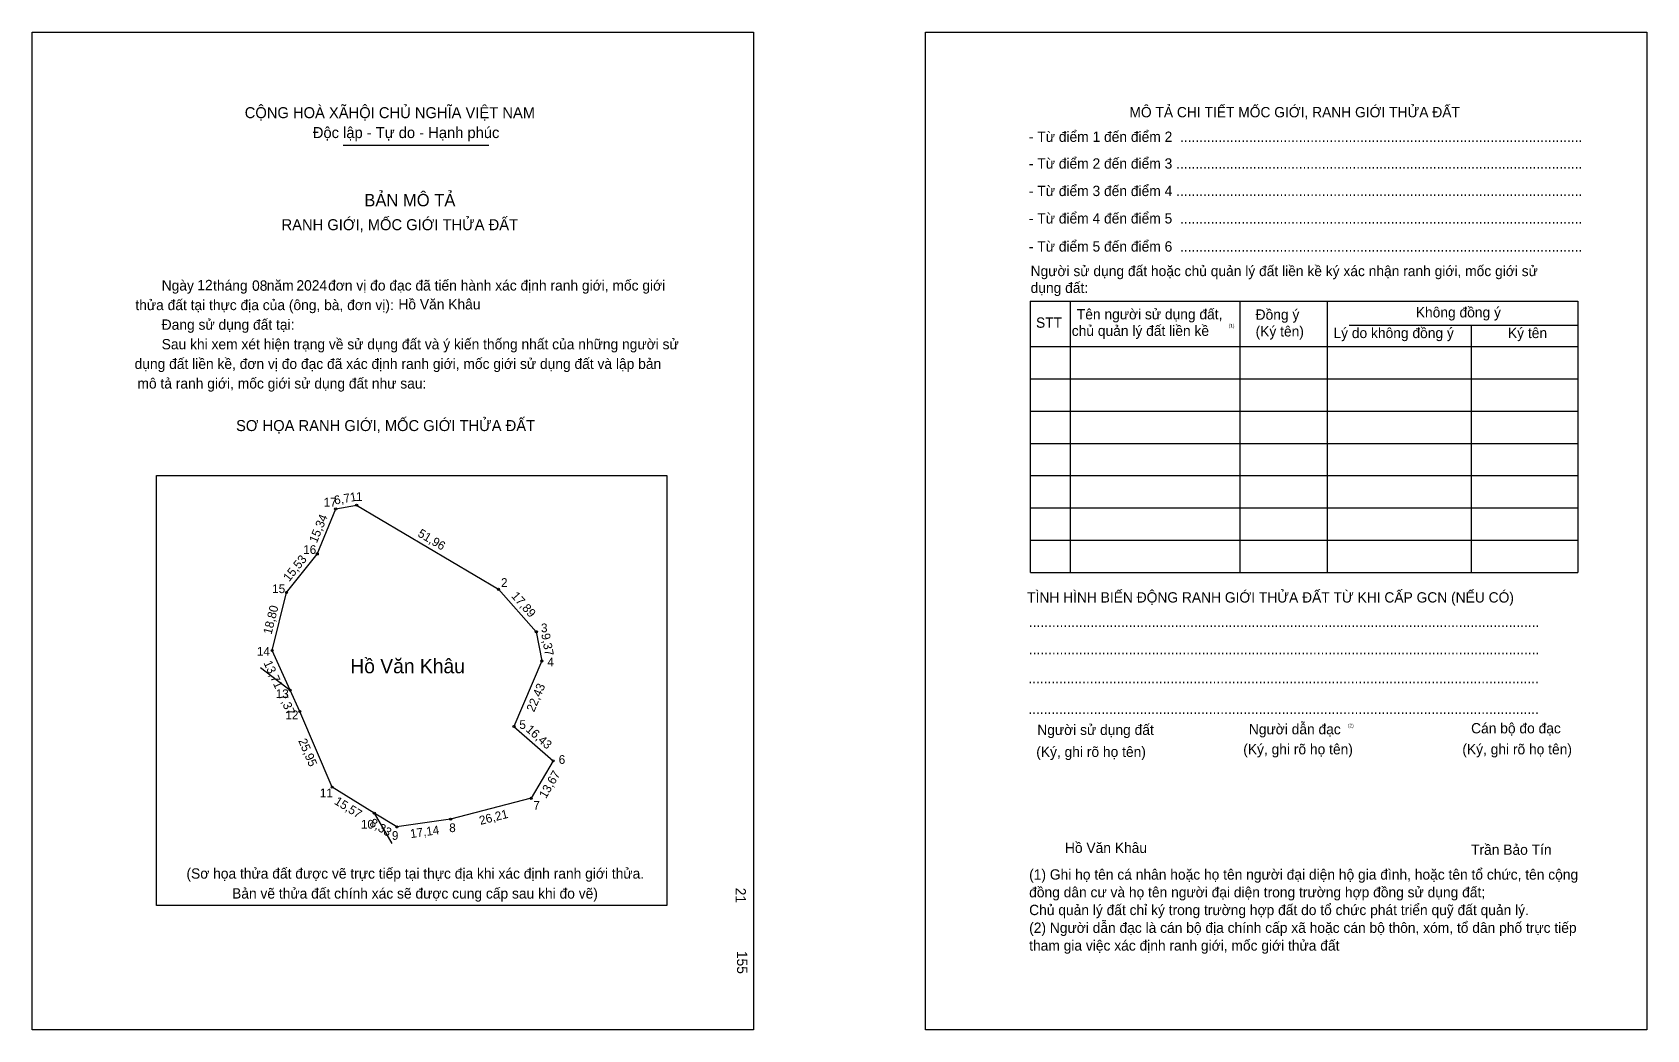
# Model space of a CAD drawing. Extents: x 547141 to 547649, y 1824003 to 1824318.
import ezdxf

# ---------------------------------------------------------------- set-up
doc = ezdxf.new("R2010")
doc.units = 0
for name, color, linetype in [('bmtKhungInTrang1', 7, 'Continuous'), ('bmtKhungInTrang2', 7, 'Continuous'), ('bmtNoiDung', 7, 'Continuous'), ('bmtTemplate', 7, 'Continuous'), ('CanhThua', 7, 'Continuous'), ('ChieuDaiCanhThua', 7, 'Continuous'), ('MocDinhThua', 7, 'Continuous'), ('RauThua', 7, 'Continuous'), ('SoHieuDinhThua', 7, 'Continuous'), ('TenChuSuDung', 7, 'Continuous')]:
    doc.layers.add(name, color=color, linetype=linetype)

msp = doc.modelspace()

# ---------------------------------------------------------------- linework, layer by layer
at = {"layer": 'bmtKhungInTrang1'}
msp.add_lwpolyline([(547140.63, 1824317.7), (547367.8, 1824317.7), (547367.8, 1824003.49), (547140.63, 1824003.49)], close=True, dxfattribs=at)
at = {"layer": 'bmtKhungInTrang2'}
msp.add_lwpolyline([(547421.97, 1824317.7), (547649.15, 1824317.7), (547649.15, 1824003.49), (547421.97, 1824003.49)], close=True, dxfattribs=at)
at = {"layer": 'bmtTemplate'}
for p, q in [((547238.52, 1824282.09), (547284.46, 1824282.09)), ((547467.55, 1824232.95), (547467.55, 1824147.53)), ((547520.99, 1824232.95), (547520.99, 1824147.53)), ((547548.48, 1824233.05), (547548.48, 1824147.53)), ((547627.4, 1824232.95), (547627.4, 1824147.53)), ((547555.45, 1824225.42), (547627.4, 1824225.42)), ((547455.09, 1824218.71), (547627.4, 1824218.71)), ((547455.09, 1824208.54), (547627.4, 1824208.54)), ((547455.09, 1824198.37), (547627.4, 1824198.37)), ((547455.09, 1824188.2), (547627.4, 1824188.2)), ((547455.09, 1824178.04), (547627.4, 1824178.04)), ((547455.09, 1824167.87), (547627.4, 1824167.87)), ((547455.09, 1824157.7), (547627.4, 1824157.7)), ((547455.09, 1824147.53), (547627.4, 1824147.53))]:
    msp.add_line(p, q, dxfattribs=at)
for points in [[(547454.98, 1824232.95), (547627.4, 1824232.95)], [(547454.98, 1824232.95), (547454.98, 1824147.53)], [(547593.86, 1824225.32), (547593.86, 1824147.53)]]:
    msp.add_lwpolyline(points, dxfattribs=at)
msp.add_lwpolyline([(547179.71, 1824042.62), (547179.71, 1824178.03), (547340.45, 1824178.03), (547340.45, 1824042.62)], close=True, dxfattribs=at)
at = {"layer": 'CanhThua'}
for p, q in [((547230.39, 1824153.34), (547236.2, 1824167.54)), ((547236.2, 1824167.54), (547242.8, 1824168.73)), ((547242.8, 1824168.73), (547287.5, 1824142.23)), ((547220.72, 1824141.19), (547230.39, 1824153.34)), ((547287.5, 1824142.23), (547299.38, 1824128.86)), ((547216.18, 1824122.94), (547220.72, 1824141.19)), ((547299.38, 1824128.86), (547301.11, 1824119.65)), ((547221.86, 1824110.47), (547216.18, 1824122.94)), ((547301.11, 1824119.65), (547292.35, 1824099.01)), ((547224.92, 1824103.76), (547221.86, 1824110.47)), ((547235.08, 1824079.88), (547224.92, 1824103.76)), ((547292.35, 1824099.01), (547304.7, 1824088.17)), ((547304.7, 1824088.17), (547297.78, 1824076.39)), ((547248.35, 1824071.73), (547235.08, 1824079.88)), ((547297.78, 1824076.39), (547272.4, 1824069.81)), ((547255.44, 1824067.37), (547248.35, 1824071.73)), ((547272.4, 1824069.81), (547255.44, 1824067.37))]:
    msp.add_line(p, q, dxfattribs=at)
at = {"layer": 'MocDinhThua'}
for centre in [(547236.2, 1824167.54), (547242.8, 1824168.73), (547230.39, 1824153.34), (547220.72, 1824141.19), (547287.5, 1824142.23), (547299.38, 1824128.86), (547216.18, 1824122.94), (547301.11, 1824119.65), (547221.86, 1824110.47), (547224.92, 1824103.76), (547292.35, 1824099.01), (547304.7, 1824088.17), (547235.08, 1824079.88), (547297.78, 1824076.39), (547248.35, 1824071.73), (547272.4, 1824069.81), (547255.44, 1824067.37)]:
    msp.add_circle(centre, 0.33, dxfattribs=at)
at = {"layer": 'RauThua'}
for p, q in [((547212.54, 1824117.64), (547221.86, 1824110.47)), ((547248.35, 1824071.73), (547253.86, 1824062.12))]:
    msp.add_line(p, q, dxfattribs=at)

# ---------------------------------------------------------------- texts
at = {"layer": 'bmtNoiDung'}
for s, height, p in [('12', 3.25, (547192.61, 1824236.45)), ('08', 3.25, (547209.85, 1824236.27)), ('2024', 3.25, (547223.83, 1824236.34)), ('Hồ Văn Khâu', 3.2504, (547255.95, 1824230.4)), ('Hồ Văn Khâu', 3.2504, (547465.9, 1824059.17))]:
    msp.add_text(s, height=height, dxfattribs=at).set_placement(p)
for s, p in [('21', (547362.14, 1824048.21)), ('155', (547362.6, 1824028.32))]:
    msp.add_text(s, height=3.25, rotation=270, dxfattribs=at).set_placement(p)
at = {"layer": 'bmtTemplate'}
for s, height, p in [('CỘNG HOÀ XÃHỘI CHỦ NGHĨA VIỆT NAM', 3.4671, (547207.54, 1824290.64)), ('MÔ TẢ CHI TIẾT MỐC GIỚI, RANH GIỚI THỬA ĐẤT', 3.2492, (547486.21, 1824290.91)), ('Độc lập - Tự do - Hạnh phúc', 3.4671, (547228.99, 1824284.37)), ('- Từ điểm 1 đến điểm 2  .........................................................................................................', 3.2492, (547454.54, 1824283.17)), ('- Từ điểm 2 đến điểm 3 ..........................................................................................................', 3.2492, (547454.54, 1824274.74)), ('- Từ điểm 3 đến điểm 4 ..........................................................................................................', 3.2492, (547454.54, 1824266.1)), ('BẢN MÔ TẢ', 3.901, (547245.21, 1824262.88)), ('RANH GIỚI, MỐC GIỚI THỬA ĐẤT', 3.4671, (547219.14, 1824255.35)), ('- Từ điểm 4 đến điểm 5  .........................................................................................................', 3.2492, (547454.54, 1824257.46)), ('- Từ điểm 5 đến điểm 6  .........................................................................................................', 3.2492, (547454.54, 1824248.61)), ('Người sử dụng đất hoặc chủ quản lý đất liền kề ký xác nhận ranh giới, mốc giới sử', 3.2492, (547455.09, 1824240.88)), ('Ngày     tháng     năm         đơn vị đo đạc đã tiến hành xác định ranh giới, mốc giới ', 3.2504, (547181.39, 1824236.34)), ('dụng đất:', 3.249, (547455.09, 1824235.59)), ('thửa đất tại thực địa của (ông, bà, đơn vị):', 3.2504, (547173.1, 1824230.17)), ('STT', 3.249, (547456.79, 1824224.61)), ('Tên người sử dụng đất,', 3.2492, (547469.64, 1824227.26)), ('Đồng ý', 3.249, (547525.96, 1824227.15)), ('Không đồng ý', 3.2492, (547576.41, 1824227.87)), ('Đang sử dụng đất tại:', 3.2504, (547181.39, 1824223.99)), ('chủ quản lý đất liền kề', 3.2492, (547468.05, 1824222.06)), ('(1)', 1.083, (547517.47, 1824224.73)), ('(Ký tên)', 3.249, (547525.96, 1824221.87)), ('Lý do không đồng ý', 3.2492, (547550.47, 1824221.36)), ('Ký tên', 3.249, (547605.45, 1824221.36)), ('Sau khi xem xét hiện trạng về sử dụng đất và ý kiến thống nhất của những người sử ', 3.2504, (547181.39, 1824217.82)), ('dụng đất liền kề, đơn vị đo đạc đã xác định ranh giới, mốc giới sử dụng đất và lập bản', 3.2504, (547172.86, 1824211.65)), ('mô tả ranh giới, mốc giới sử dụng đất như sau:', 3.2504, (547173.75, 1824205.47)), ('SƠ HỌA RANH GIỚI, MỐC GIỚI THỬA ĐẤT', 3.4671, (547204.81, 1824192.07)), ('TÌNH HÌNH BIẾN ĐỘNG RANH GIỚI THỬA ĐẤT TỪ KHI CẤP GCN (NẾU CÓ)', 3.2492, (547453.99, 1824138.05)), ('.....................................................................................................................................', 3.25407, (547454.54, 1824130.4)), ('.....................................................................................................................................', 3.25407, (547454.54, 1824121.76)), ('.....................................................................................................................................', 3.25407, (547454.37, 1824112.6)), ('.....................................................................................................................................', 3.25407, (547454.37, 1824102.94)), ('Người dẫn đạc', 3.2492, (547523.83, 1824096.54)), ('Người sử dụng đất', 3.2492, (547457.19, 1824096.34)), ('(2)', 1.083, (547555.03, 1824098.78)), ('Cán bộ đo đạc', 3.2492, (547593.83, 1824096.84)), ('(Ký, ghi rõ họ tên)', 3.2492, (547456.86, 1824089.42)), ('(Ký, ghi rõ họ tên)', 3.2492, (547522.06, 1824090.23)), ('(Ký, ghi rõ họ tên)', 3.2492, (547591.07, 1824090.23)), ('Trần Bảo Tín', 3.2492, (547593.83, 1824058.58)), ('(Sơ họa thửa đất được vẽ trực tiếp tại thực địa khi xác định ranh giới thửa.', 3.2504, (547189.19, 1824051.08)), ('(1) Ghi họ tên cá nhân hoặc họ tên người đại diện hộ gia đình, hoặc tên tổ chức, tên cộng', 3.2492, (547454.63, 1824050.77)), ('Bản vẽ thửa đất chính xác sẽ được cung cấp sau khi đo vẽ)', 3.2504, (547203.56, 1824044.8)), ('đồng dân cư và họ tên người đại diện trong trường hợp đồng sử dụng đất;', 3.2492, (547454.63, 1824045.18)), ('Chủ quản lý đất chỉ ký trong trường hợp đất do tổ chức phát triển quỹ đất quản lý.', 3.2492, (547454.63, 1824039.59)), ('(2) Người dẫn đạc là cán bộ địa chính cấp xã hoặc cán bộ thôn, xóm, tổ dân phố trực tiếp', 3.2492, (547454.63, 1824033.99)), ('tham gia việc xác định ranh giới, mốc giới thửa đất', 3.2492, (547454.63, 1824028.4))]:
    msp.add_text(s, height=height, dxfattribs=at).set_placement(p)
at = {"layer": 'ChieuDaiCanhThua'}
for s, rotation, p in [('6,71', 10.1589, (547235.92, 1824168.89)), ('15,34', 67.7763, (547230.24, 1824156.6)), ('51,96', 329.3466, (547261.79, 1824159.07)), ('15,53', 51.4825, (547221.54, 1824144.43)), ('17,89', 311.6053, (547291.33, 1824139.99)), ('18,80', 76.0207, (547215.97, 1824127.82)), ('9,37', 280.6369, (547300.92, 1824128.1)), ('13,71', 294.4979, (547213.41, 1824119.05)), ('22,43', 67.0097, (547298.68, 1824103.37)), ('7,37', 294.498, (547218.12, 1824108.73)), ('16,43', 318.7527, (547295.88, 1824097.74)), ('25,95', 293.058, (547224.35, 1824094.56)), ('13,67', 59.5559, (547302.41, 1824076.11)), ('15,57', 328.4222, (547235.53, 1824074.76)), ('26,21', 14.5304, (547281.81, 1824067.98)), ('8,33', 328.4286, (547246.62, 1824067.94)), ('17,14', 8.1831, (547259.84, 1824063.83))]:
    msp.add_text(s, height=2.753, rotation=rotation, dxfattribs=at).set_placement(p)
at = {"layer": 'SoHieuDinhThua'}
for s, height, p in [('1', 2.75, (547242.57, 1824170.06)), ('17', 2.753, (547232.41, 1824168.31)), ('16', 2.753, (547225.97, 1824153.36)), ('15', 2.753, (547216.19, 1824141.03)), ('2', 2.75, (547288.28, 1824142.98)), ('3', 2.75, (547300.87, 1824128.69)), ('14', 2.753, (547211.39, 1824121.31)), ('4', 2.75, (547302.87, 1824117.98)), ('13', 2.753, (547217.31, 1824107.95)), ('12', 2.753, (547220.36, 1824101.28)), ('5', 2.75, (547294.04, 1824098.24)), ('6', 2.75, (547306.44, 1824087.23)), ('11', 2.753, (547231.21, 1824076.71)), ('7', 2.75, (547298.45, 1824072.81)), ('10', 2.753, (547244.14, 1824066.84)), ('9', 2.75, (547253.9, 1824063.3)), ('8', 2.75, (547271.96, 1824065.73))]:
    msp.add_text(s, height=height, dxfattribs=at).set_placement(p)
at = {"layer": 'TenChuSuDung'}
msp.add_text('Hồ Văn Khâu', height=4.5397, dxfattribs=at).set_placement((547240.79, 1824115.78))

doc.saveas('drawing.dxf')
